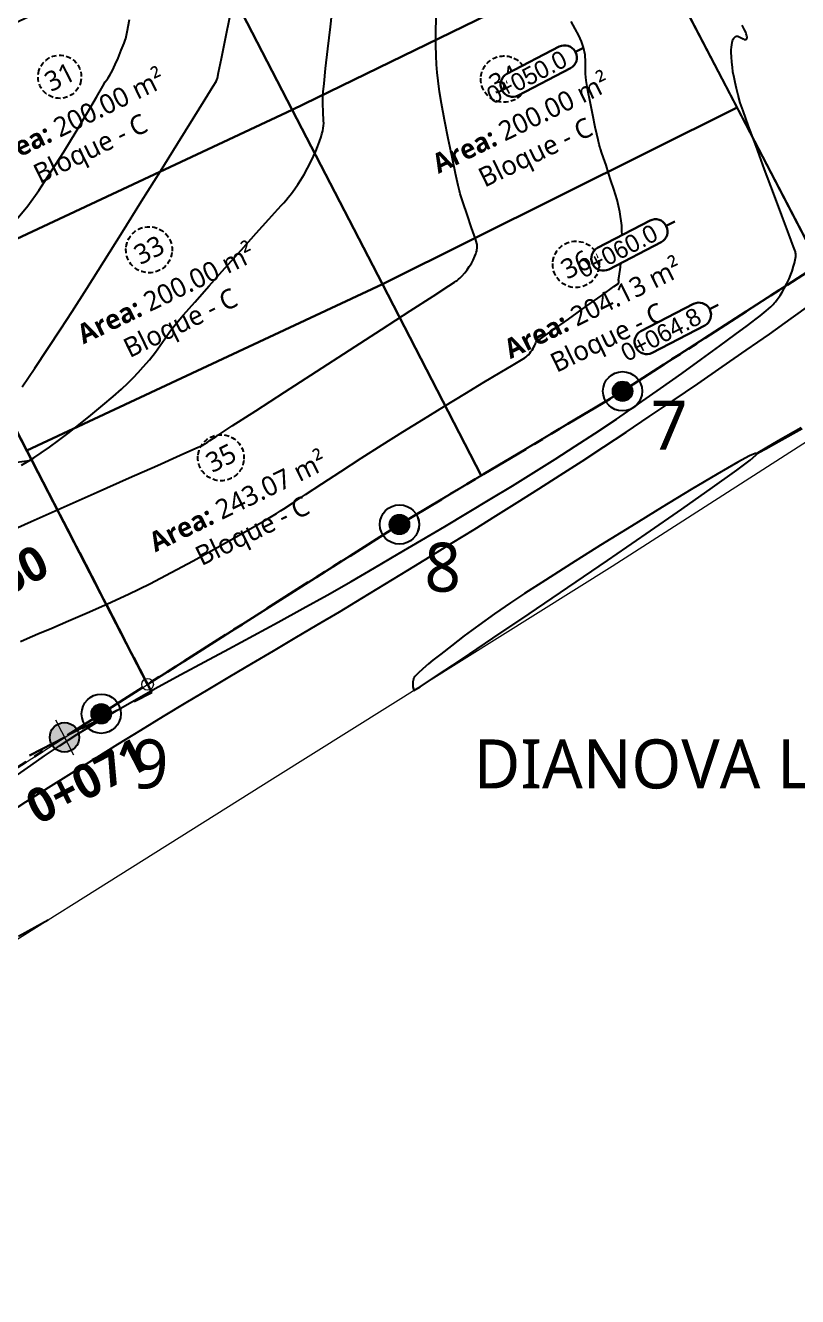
# Model space of a CAD drawing. Header units: millimetres. Extents: x 86 to 591881, y 99 to 1307229.
# Drawn here: x 590752.4 to 590791.8, y 1307025.7 to 1307090.5 of the extents above; entities that cross this region are included whole.
import ezdxf
from ezdxf.enums import TextEntityAlignment as Align

# ---------------------------------------------------------------- set-up
doc = ezdxf.new("R2010")
doc.units = ezdxf.units.MM
for name, pattern in [('CENTER2', [1.125, 0.75, -0.125, 0.125, -0.125]), ('DASHDOT', [1, 0.5, -0.25, 0, -0.25]), ('DASHED', [0.75, 0.5, -0.25]), ('DASHED2', [0.375, 0.25, -0.125]), ('PHANTOM', [2.5, 1.25, -0.25, 0.25, -0.25, 0.25, -0.25])]:
    doc.linetypes.add(name, pattern=pattern)
for name, color, linetype in [('0_BLOQUES CARRETERA', 7, 'Continuous'), ('_MOJONES', 1, 'Continuous'), ('_PUNTOS TOPOGRAFICOS', 1, 'Continuous'), ('C-PROP-LINE', 230, 'Continuous'), ('C-PROP-TEXT', 92, 'Continuous'), ('C-ROAD-CORR-BNDY', 1, 'CENTER2'), ('C-ROAD-MARK', 212, 'Continuous'), ('C-ROAD-SAMP-TEXT', 11, 'Continuous'), ('C-ROAD-STAN-MAJR', 11, 'Continuous'), ('C-TOPO-MAJR', 9, 'Continuous'), ('C-TOPO-MINR', 8, 'Continuous'), ('C-TOPO-MINR-N', 11, 'Continuous'), ('Perimetro', 7, 'Continuous'), ('Plano', 7, 'Continuous')]:
    doc.layers.add(name, color=color, linetype=linetype)
for name, color, linetype, lineweight in [('_BLOQUES', 9, 'Continuous', 20), ('_TEXTO', 3, 'Continuous', 25), ('COTAS', 40, 'Continuous', 5)]:
    doc.layers.add(name, color=color, linetype=linetype, lineweight=lineweight)
doc.styles.add('ST - ETIQUETAS', font='', dxfattribs={"height": 2.5})
doc.styles.get("Standard").update_dxf_attribs({"font": 'simplex.shx'})
doc.styles.get('ST - ETIQUETAS').set_extended_font_data('Roboto Thin')

# ---------------------------------------------------------------- blocks, each defined once
blk = doc.blocks.new('*X1')
for p, q in [((69.5, 22.75), (70, 22.75)), ((69.502, 22.781), (69.998, 22.781)), ((69.502, 22.719), (69.998, 22.719)), ((69.508, 22.812), (69.992, 22.812)), ((69.508, 22.688), (69.992, 22.688)), ((69.518, 22.844), (69.982, 22.844)), ((69.533, 22.875), (69.967, 22.875)), ((69.555, 22.906), (69.945, 22.906)), ((69.585, 22.938), (69.915, 22.938)), ((69.629, 22.969), (69.871, 22.969)), ((69.518, 22.656), (69.982, 22.656)), ((69.533, 22.625), (69.967, 22.625)), ((69.555, 22.594), (69.945, 22.594)), ((69.585, 22.562), (69.915, 22.562)), ((69.629, 22.531), (69.871, 22.531))]:
    blk.add_line(p, q)
blk = doc.blocks.new('Drill Hole')
at = {"color": 0, "linetype": 'ByBlock', "lineweight": -2}
for radius in [0.05, 0.025]:
    blk.add_circle((0, 0), radius, dxfattribs=at)
at = {"color": 0, "linetype": 'ByBlock', "lineweight": -2, "xscale": 0.1000000000000227, "yscale": 0.1000000000000227, "zscale": 0.1000000000000227}
blk.add_blockref('*X1', (-6.975, -2.275), dxfattribs=at)
blk = doc.blocks.new('*U51', base_point=(590555.4584, 1307117.894, 460.616))
at = {"layer": '_PUNTOS TOPOGRAFICOS', "color": 2, "linetype": 'ByBlock', "lineweight": -2, "xscale": 20, "yscale": 20, "zscale": 20}
blk.add_blockref('Drill Hole', (590555.4584, 1307117.894, 460.616), dxfattribs=at)
blk = doc.blocks.new('*U142', base_point=(590756.295, 1307055.385, 456.789))
at = {"layer": '_PUNTOS TOPOGRAFICOS', "color": 2, "linetype": 'ByBlock', "lineweight": -2, "xscale": 20, "yscale": 20, "zscale": 20}
blk.add_blockref('Drill Hole', (590756.295, 1307055.385, 456.789), dxfattribs=at)
blk = doc.blocks.new('*U144', base_point=(590771.4915, 1307065.034, 457.065))
at = {"layer": '_PUNTOS TOPOGRAFICOS', "color": 2, "linetype": 'ByBlock', "lineweight": -2, "xscale": 20, "yscale": 20, "zscale": 20}
blk.add_blockref('Drill Hole', (590771.4915, 1307065.034, 457.065), dxfattribs=at)
blk = doc.blocks.new('*U145', base_point=(590782.862, 1307071.827, 457.087))
at = {"layer": '_PUNTOS TOPOGRAFICOS', "color": 2, "linetype": 'ByBlock', "lineweight": -2, "xscale": 20, "yscale": 20, "zscale": 20}
blk.add_blockref('Drill Hole', (590782.862, 1307071.827, 457.087), dxfattribs=at)
blk = doc.blocks.new('POINT INTERS')
at = {"layer": '0_BLOQUES CARRETERA', "linetype": 'DASHDOT', "lineweight": 5}
h = blk.add_hatch(color=244, dxfattribs=at)
h.dxf.hatch_style = 1
h.set_gradient(color1=(153, 27, 30), color2=(248, 153, 30), name='INVSPHERICAL')
h.paths.add_polyline_path([(0.6, 0, 1), (-0.6, 0, 1)])
blk.add_circle((0, 0), 0.574, dxfattribs=at)
blk = doc.blocks.new('MARCA ESTACION')
h = blk.add_hatch(color=7)
h.dxf.hatch_style = 1
h.paths.add_polyline_path([(-3, 0), (0, 0), (0, 3, 0.414214)])
h.paths.add_polyline_path([(3, 0), (0, 0), (0, -3, 0.414214)])
at = {"true_color": 0xffffff}
h = blk.add_hatch(color=7, dxfattribs=at)
h.dxf.hatch_style = 1
h.paths.add_polyline_path([(0, 3), (0, 0), (3, 0, 0.414214)])
h.paths.add_polyline_path([(0, 0), (-3, 0, 0.414214), (0, -3)])
at = {"color": 7, "lineweight": 20}
for points in [[(0, 4), (0, -4)], [(-4, 0), (4, 0)]]:
    blk.add_lwpolyline(points, dxfattribs=at)
at = {"color": 7}
blk.add_circle((0, 0), 3, dxfattribs=at)

msp = doc.modelspace()

# ---------------------------------------------------------------- hatches: boundary and pattern name
at = {"layer": '_MOJONES'}
h = msp.add_hatch(color=5, dxfattribs=at)
h.dxf.hatch_style = 1
h.paths.add_polyline_path([(590782.661, 1307072.284, 0.297664), (590782.362, 1307071.827, 0.541231), (590783.063, 1307071.369), (590782.862, 1307071.827)])
h.paths.add_polyline_path([(590782.661, 1307072.284), (590782.862, 1307071.827), (590783.333, 1307071.995, 0.43503)])
h.paths.add_polyline_path([(590783.362, 1307071.827, 0.085961), (590783.333, 1307071.995), (590782.862, 1307071.827), (590783.063, 1307071.369, 0.297664)])
h = msp.add_hatch(color=5, dxfattribs=at)
h.dxf.hatch_style = 1
h.paths.add_polyline_path([(590771.291, 1307065.492, 0.297664), (590770.991, 1307065.034, 0.541231), (590771.692, 1307064.576), (590771.491, 1307065.034)])
h.paths.add_polyline_path([(590771.291, 1307065.492), (590771.491, 1307065.034), (590771.962, 1307065.202, 0.43503)])
h.paths.add_polyline_path([(590771.991, 1307065.034, 0.085961), (590771.962, 1307065.202), (590771.491, 1307065.034), (590771.692, 1307064.576, 0.297664)])
h = msp.add_hatch(color=5, dxfattribs=at)
h.dxf.hatch_style = 1
edge = h.paths.add_edge_path()
edge.add_arc((590756.295, 1307055.384), 0.5, 113.69442, 180)
edge.add_arc((590756.295, 1307055.384), 0.5, 180, 293.69442)
edge.add_line((590756.496, 1307054.927), (590756.295, 1307055.759))
edge.add_line((590756.295, 1307055.759), (590756.094, 1307055.842))
edge = h.paths.add_edge_path()
edge.add_line((590756.094, 1307055.842), (590756.295, 1307055.759))
edge.add_line((590756.295, 1307055.759), (590756.766, 1307055.553))
edge.add_arc((590756.295, 1307055.384), 0.5, 19.6524, 113.69442)
edge = h.paths.add_edge_path()
edge.add_arc((590756.295, 1307055.384), 0.5, 0, 19.6524)
edge.add_line((590756.766, 1307055.553), (590756.295, 1307055.759))
edge.add_line((590756.295, 1307055.759), (590756.496, 1307054.927))
edge.add_arc((590756.295, 1307055.384), 0.5, 293.69442, 360)

# ---------------------------------------------------------------- linework, layer by layer
at = {"layer": '_BLOQUES', "flags": 128}
msp.add_lwpolyline([(590729.556, 1307113.239), (590765.808, 1307130.216), (590792.869, 1307078.297), (590782.862, 1307071.827), (590771.491, 1307065.034), (590758.655, 1307056.883), (590729.556, 1307113.239)], dxfattribs=at)
at = {"layer": 'C-PROP-LINE', "color": 4, "linetype": 'Continuous', "lineweight": 25}
for points in [[(590729.556, 1307113.239, 0), (590765.808, 1307130.216, 0), (590792.869, 1307078.297, 0), (590782.862, 1307071.827, 0), (590771.491, 1307065.034, 0), (590758.655, 1307056.883, 0), (590729.556, 1307113.239, 0)], [(590784.154, 1307095.017, 0), (590779.595, 1307103.765, 0), (590761.444, 1307095.069, 0), (590766.032, 1307086.182, 0), (590784.154, 1307095.017, 0)], [(590761.444, 1307095.069, 0), (590743.321, 1307086.581, 0), (590747.909, 1307077.694, 0), (590766.032, 1307086.182, 0), (590761.444, 1307095.069, 0)], [(590788.695, 1307086.304, 0), (590784.154, 1307095.017, 0), (590766.032, 1307086.182, 0), (590770.62, 1307077.294, 0), (590788.695, 1307086.304, 0)], [(590766.032, 1307086.182, 0), (590747.909, 1307077.694, 0), (590752.498, 1307068.807, 0), (590770.62, 1307077.294, 0), (590766.032, 1307086.182, 0)], [(590792.869, 1307078.297, 0), (590788.695, 1307086.304, 0), (590770.62, 1307077.294, 0), (590775.663, 1307067.526, 0), (590782.862, 1307071.827, 0), (590792.869, 1307078.297, 0)], [(590770.62, 1307077.294, 0), (590752.498, 1307068.807, 0), (590758.655, 1307056.883, 0), (590771.491, 1307065.034, 0), (590775.663, 1307067.526, 0), (590770.62, 1307077.294, 0)]]:
    msp.add_polyline3d(points, dxfattribs=at)
at = {"layer": 'C-PROP-LINE', "color": 242, "linetype": 'PHANTOM', "lineweight": 30, "ltscale": 2}
msp.add_polyline3d([(590685.718, 1307018.866, 0), (590705.811, 1307027.095, 0), (590718.782, 1307032.966, 0), (590725.495, 1307036.495, 0), (590741.938, 1307046.2, 0), (590756.295, 1307055.385, 0), (590771.491, 1307065.034, 0), (590782.862, 1307071.827, 0), (590795.518, 1307080.01, 0)], dxfattribs=at)
at = {"layer": 'C-PROP-TEXT', "color": 12, "linetype": 'DASHED2', "lineweight": 25, "extrusion": (0, 0, -1)}
for centre, radius, start, end in [((-590754.177, 1307087.862), 1.101, 10.16121, 190.16121), ((-590776.819, 1307087.743), 1.183, 6.45017, 186.45017), ((-590754.177, 1307087.862), 1.101, 190.16121, 10.16121), ((-590776.819, 1307087.743), 1.183, 186.45017, 6.45017), ((-590758.731, 1307079.043), 1.176, 6.70774, 186.70774), ((-590780.485, 1307078.298), 1.183, 6.42692, 186.42692), ((-590758.731, 1307079.043), 1.176, 186.70774, 6.70774), ((-590780.485, 1307078.298), 1.183, 186.42692, 6.42692), ((-590762.395, 1307068.438), 1.174, 6.79043, 186.79043), ((-590762.395, 1307068.438), 1.174, 186.79043, 6.79043)]:
    msp.add_arc(centre, radius, start, end, dxfattribs=at)
at = {"layer": 'C-ROAD-CORR-BNDY', "color": 166, "linetype": 'DASHED', "lineweight": 30, "ltscale": 4}
msp.add_lwpolyline([(590725.497, 1307099.304), (590726.544, 1307097.277), (590727.254, 1307095.901), (590735.72, 1307079.506), (590741.54, 1307068.234), (590744.895, 1307061.735), (590749.98, 1307051.887), (590758.865, 1307056.475), (590753.781, 1307066.323), (590750.425, 1307072.822), (590744.605, 1307084.094), (590736.14, 1307100.489), (590735.429, 1307101.865), (590734.383, 1307103.892)], close=True, dxfattribs=at)
at = {"layer": 'C-TOPO-MAJR', "color": 40, "linetype": 'Continuous', "lineweight": -3}
for points, elevation in [([(590752.225, 1307068.056), (590752.518, 1307068.232), (590752.854, 1307068.44), (590753.233, 1307068.687), (590753.655, 1307068.975), (590754.119, 1307069.309), (590754.591, 1307069.668), (590755.16, 1307070.117), (590755.772, 1307070.613), (590756.372, 1307071.111), (590756.906, 1307071.567), (590757.32, 1307071.936), (590757.669, 1307072.263), (590757.942, 1307072.529), (590758.183, 1307072.78), (590758.436, 1307073.065), (590758.746, 1307073.429), (590759.054, 1307073.816), (590759.301, 1307074.16), (590759.533, 1307074.499), (590759.796, 1307074.869), (590760.134, 1307075.305), (590760.486, 1307075.72), (590761.061, 1307076.376), (590761.788, 1307077.197), (590762.599, 1307078.107), (590763.424, 1307079.03), (590764.194, 1307079.889), (590764.84, 1307080.608), (590765.292, 1307081.109), (590765.48, 1307081.318), (590765.595, 1307081.438), (590765.708, 1307081.561), (590765.828, 1307081.704), (590765.986, 1307081.903), (590766.168, 1307082.153), (590766.313, 1307082.366), (590766.466, 1307082.604), (590766.632, 1307082.879), (590766.812, 1307083.202), (590766.983, 1307083.53), (590767.119, 1307083.815), (590767.23, 1307084.066), (590767.322, 1307084.291), (590767.423, 1307084.564), (590767.497, 1307084.793), (590767.542, 1307084.951), (590767.58, 1307085.106), (590767.606, 1307085.241), (590767.625, 1307085.369), (590767.635, 1307085.497), (590767.629, 1307085.609), (590767.614, 1307085.761), (590767.602, 1307085.947), (590767.596, 1307086.14), (590767.591, 1307086.408), (590767.594, 1307086.734), (590767.608, 1307087.102), (590767.647, 1307087.514), (590767.73, 1307088.284), (590767.843, 1307089.288), (590767.97, 1307090.404), (590768.096, 1307091.506)], 457.5), ([(590751.979, 1307080.593), (590752.548, 1307081.288), (590753.107, 1307082.063), (590753.734, 1307083.009), (590754.385, 1307084.042), (590755.018, 1307085.079), (590755.59, 1307086.036), (590756.056, 1307086.83), (590756.374, 1307087.378), (590756.501, 1307087.597), (590756.573, 1307087.699), (590756.643, 1307087.802), (590756.725, 1307087.943), (590756.86, 1307088.191), (590757.012, 1307088.496), (590757.153, 1307088.82), (590757.318, 1307089.226), (590757.456, 1307089.576), (590757.515, 1307089.728), (590757.548, 1307089.817), (590757.558, 1307089.9), (590757.609, 1307090.156), (590757.735, 1307090.789)], 458), ([(590752.176, 1307059.063), (590752.521, 1307059.221), (590753.066, 1307059.454), (590753.779, 1307059.756), (590754.629, 1307060.119), (590755.585, 1307060.534), (590756.614, 1307060.994), (590757.684, 1307061.49), (590758.763, 1307062.015), (590759.861, 1307062.579), (590760.974, 1307063.175), (590762.052, 1307063.77), (590763.048, 1307064.332), (590763.913, 1307064.828), (590764.597, 1307065.227), (590765.052, 1307065.495), (590765.23, 1307065.601), (590765.327, 1307065.662), (590765.423, 1307065.724), (590765.596, 1307065.838), (590766.038, 1307066.13), (590766.701, 1307066.566), (590767.538, 1307067.114), (590768.501, 1307067.74), (590769.54, 1307068.412), (590770.61, 1307069.096), (590771.66, 1307069.76), (590772.712, 1307070.413), (590773.784, 1307071.071), (590774.826, 1307071.704), (590775.79, 1307072.285), (590776.626, 1307072.786), (590777.285, 1307073.179), (590777.718, 1307073.436), (590777.875, 1307073.53), (590777.942, 1307073.578), (590778.008, 1307073.635), (590778.064, 1307073.693), (590778.136, 1307073.772), (590778.195, 1307073.848), (590778.252, 1307073.928), (590778.303, 1307074.012), (590778.348, 1307074.093), (590778.389, 1307074.183), (590778.417, 1307074.253), (590778.44, 1307074.328), (590778.674, 1307074.496), (590779.276, 1307074.925), (590780.099, 1307075.51), (590780.994, 1307076.148), (590781.816, 1307076.733), (590782.418, 1307077.162), (590782.652, 1307077.329), (590782.665, 1307077.399), (590782.668, 1307077.462), (590782.659, 1307077.517), (590782.687, 1307077.691), (590782.749, 1307078.147), (590782.813, 1307078.793), (590782.847, 1307079.536), (590782.821, 1307080.284), (590782.723, 1307080.97), (590782.581, 1307081.586), (590782.422, 1307082.124), (590782.27, 1307082.58), (590782.151, 1307082.947), (590782.024, 1307083.353), (590781.896, 1307083.729), (590781.796, 1307084.011), (590781.75, 1307084.136), (590781.726, 1307084.215), (590781.703, 1307084.295), (590781.672, 1307084.414), (590781.612, 1307084.655), (590781.544, 1307084.944), (590781.47, 1307085.301), (590781.346, 1307085.908), (590781.21, 1307086.588), (590781.095, 1307087.166), (590781.038, 1307087.466), (590781.004, 1307087.672), (590780.982, 1307087.851), (590780.974, 1307088.01), (590780.969, 1307088.169), (590780.971, 1307088.342), (590780.973, 1307088.628), (590780.95, 1307088.983), (590780.878, 1307089.363), (590780.772, 1307089.664), (590780.626, 1307089.975), (590780.444, 1307090.31), (590780.235, 1307090.684)], 457), ([(590751.329, 1307050.169), (590752.46, 1307050.888), (590753.613, 1307051.618), (590754.781, 1307052.355), (590755.958, 1307053.093), (590757.137, 1307053.827), (590758.313, 1307054.553), (590759.473, 1307055.262), (590760.614, 1307055.95), (590761.74, 1307056.623), (590762.856, 1307057.285), (590763.965, 1307057.94), (590765.073, 1307058.594), (590766.184, 1307059.25), (590767.302, 1307059.913), (590768.433, 1307060.588), (590769.579, 1307061.28), (590770.747, 1307061.992), (590771.914, 1307062.708), (590773.058, 1307063.41), (590774.184, 1307064.102), (590775.295, 1307064.787), (590776.398, 1307065.47), (590777.494, 1307066.155), (590778.59, 1307066.846), (590779.689, 1307067.546), (590780.796, 1307068.26), (590781.915, 1307068.992), (590783.05, 1307069.745), (590784.225, 1307070.534), (590785.447, 1307071.361), (590786.693, 1307072.21), (590787.939, 1307073.067), (590789.163, 1307073.916), (590790.342, 1307074.745), (590791.453, 1307075.536), (590792.472, 1307076.276)], 456.5), ([(590791.956, 1307069.962), (590790.793, 1307069.294), (590790.135, 1307068.912), (590789.839, 1307068.737), (590789.748, 1307068.68), (590789.737, 1307068.671), (590789.737, 1307068.671), (590789.751, 1307068.675), (590789.848, 1307068.725), (590790.156, 1307068.891), (590790.832, 1307069.265), (590792.022, 1307069.931)], 456.5)]:
    msp.add_lwpolyline(points, dxfattribs=dict(at, elevation=elevation))
at = {"layer": 'C-TOPO-MAJR', "color": 40, "linetype": 'Continuous', "lineweight": -3, "elevation": 456.5}
msp.add_lwpolyline([(590772.238, 1307057.226), (590772.233, 1307057.217), (590772.215, 1307057.181), (590772.204, 1307057.154), (590772.182, 1307057.013), (590772.166, 1307056.749), (590772.22, 1307056.575), (590772.54, 1307056.764), (590773.383, 1307057.312), (590774.655, 1307058.155), (590776.257, 1307059.23), (590778.095, 1307060.471), (590780.073, 1307061.815), (590782.093, 1307063.196), (590784.06, 1307064.551), (590785.879, 1307065.814), (590787.451, 1307066.922), (590788.683, 1307067.811), (590789.358, 1307068.32), (590789.65, 1307068.563), (590789.732, 1307068.651), (590789.737, 1307068.671), (590789.718, 1307068.678), (590789.62, 1307068.654), (590789.338, 1307068.527), (590788.734, 1307068.206), (590787.678, 1307067.6), (590786.365, 1307066.82), (590784.88, 1307065.919), (590783.309, 1307064.952), (590781.738, 1307063.974), (590780.252, 1307063.039), (590778.935, 1307062.203), (590777.873, 1307061.521), (590777.152, 1307061.046), (590776.332, 1307060.48), (590775.537, 1307059.906), (590774.796, 1307059.353), (590774.14, 1307058.851), (590773.598, 1307058.427), (590773.2, 1307058.11), (590772.976, 1307057.928), (590772.685, 1307057.673), (590772.448, 1307057.451), (590772.339, 1307057.344), (590772.282, 1307057.279), (590772.238, 1307057.226)], close=True, dxfattribs=at)
at = {"layer": 'C-TOPO-MINR', "color": 44, "linetype": 'Continuous', "lineweight": -3}
for points, elevation in [([(590751.178, 1307064.495), (590752.728, 1307065.188), (590754.4, 1307065.934), (590756.095, 1307066.688), (590757.714, 1307067.408), (590759.157, 1307068.049), (590760.325, 1307068.568), (590761.118, 1307068.923), (590761.437, 1307069.068), (590761.578, 1307069.15), (590761.687, 1307069.223), (590761.823, 1307069.315), (590762.151, 1307069.527), (590762.97, 1307070.057), (590764.17, 1307070.833), (590765.64, 1307071.784), (590767.271, 1307072.839), (590768.954, 1307073.928), (590770.579, 1307074.979), (590772.035, 1307075.921), (590773.214, 1307076.684), (590774.004, 1307077.196), (590774.298, 1307077.386), (590774.365, 1307077.433), (590774.431, 1307077.482), (590774.497, 1307077.537), (590774.564, 1307077.597), (590774.663, 1307077.696), (590774.82, 1307077.87), (590774.941, 1307078.022), (590775.051, 1307078.183), (590775.156, 1307078.348), (590775.244, 1307078.511), (590775.335, 1307078.712), (590775.383, 1307078.832), (590775.407, 1307078.909), (590775.428, 1307078.983), (590775.442, 1307079.055), (590775.453, 1307079.122), (590775.457, 1307079.187), (590775.459, 1307079.249), (590775.451, 1307079.304), (590775.442, 1307079.358), (590775.361, 1307079.599), (590775.171, 1307080.163), (590774.94, 1307080.845), (590774.74, 1307081.438), (590774.64, 1307081.737), (590774.59, 1307081.895), (590774.546, 1307082.054), (590774.487, 1307082.323), (590774.355, 1307082.932), (590774.178, 1307083.768), (590773.982, 1307084.717), (590773.791, 1307085.664), (590773.633, 1307086.496), (590773.533, 1307087.099), (590773.46, 1307087.649), (590773.413, 1307088.088), (590773.383, 1307088.49), (590773.365, 1307088.932), (590773.35, 1307089.486), (590773.351, 1307090.09), (590773.37, 1307090.916)], 457.25), ([(590752.266, 1307072.049), (590752.912, 1307073.004), (590753.578, 1307074.001), (590754.239, 1307075.003), (590754.813, 1307075.894), (590755.559, 1307077.068), (590756.428, 1307078.447), (590757.375, 1307079.956), (590758.35, 1307081.515), (590759.307, 1307083.049), (590760.197, 1307084.479), (590760.974, 1307085.729), (590761.59, 1307086.721), (590761.996, 1307087.377), (590762.146, 1307087.621), (590762.182, 1307087.708), (590762.212, 1307087.798), (590762.271, 1307088.078), (590762.42, 1307088.792), (590762.629, 1307089.807), (590762.87, 1307090.986)], 457.75), ([(590752.023, 1307052.272), (590752.702, 1307052.75), (590753.404, 1307053.235), (590754.174, 1307053.751), (590755.055, 1307054.32), (590756.089, 1307054.963), (590757.053, 1307055.538), (590758.094, 1307056.135), (590759.2, 1307056.752), (590760.359, 1307057.386), (590761.561, 1307058.036), (590762.794, 1307058.699), (590764.047, 1307059.373), (590765.307, 1307060.056), (590766.565, 1307060.745), (590767.807, 1307061.438), (590769.023, 1307062.134), (590770.223, 1307062.831), (590771.421, 1307063.531), (590772.614, 1307064.232), (590773.797, 1307064.932), (590774.966, 1307065.629), (590776.117, 1307066.323), (590777.245, 1307067.011), (590778.347, 1307067.691), (590779.419, 1307068.363), (590780.455, 1307069.024), (590781.452, 1307069.674), (590782.55, 1307070.408), (590783.674, 1307071.18), (590784.793, 1307071.964), (590785.877, 1307072.735), (590786.893, 1307073.468), (590787.811, 1307074.138), (590788.6, 1307074.719), (590789.228, 1307075.186), (590789.664, 1307075.513), (590789.877, 1307075.676), (590790.176, 1307075.924), (590790.418, 1307076.14), (590790.535, 1307076.248), (590790.596, 1307076.314), (590790.654, 1307076.381), (590790.747, 1307076.502), (590790.893, 1307076.712), (590790.994, 1307076.876), (590791.104, 1307077.071), (590791.23, 1307077.317), (590791.346, 1307077.567), (590791.432, 1307077.776), (590791.501, 1307077.958), (590791.581, 1307078.206), (590791.623, 1307078.356), (590791.644, 1307078.448), (590791.662, 1307078.534), (590791.674, 1307078.617), (590791.684, 1307078.693), (590791.687, 1307078.764), (590791.687, 1307078.83), (590791.68, 1307078.885), (590791.67, 1307078.94), (590791.579, 1307079.186), (590791.334, 1307079.839), (590790.979, 1307080.79), (590790.554, 1307081.927), (590790.102, 1307083.14), (590789.665, 1307084.318), (590789.285, 1307085.35), (590789.002, 1307086.126), (590788.861, 1307086.535), (590788.747, 1307086.929), (590788.661, 1307087.269), (590788.595, 1307087.567), (590788.542, 1307087.833), (590788.49, 1307088.12), (590788.457, 1307088.353), (590788.431, 1307088.602), (590788.413, 1307088.873), (590788.405, 1307089.098), (590788.405, 1307089.239), (590788.413, 1307089.377), (590788.425, 1307089.493), (590788.445, 1307089.603), (590788.467, 1307089.695), (590788.499, 1307089.774), (590788.532, 1307089.84), (590788.575, 1307089.884), (590788.621, 1307089.922), (590788.676, 1307089.931), (590788.733, 1307089.934), (590788.797, 1307089.907), (590788.869, 1307089.871), (590788.94, 1307089.828), (590789.001, 1307089.792), (590789.053, 1307089.772), (590789.099, 1307089.756), (590789.165, 1307089.761), (590789.201, 1307089.805), (590789.207, 1307089.883), (590789.197, 1307089.935), (590789.185, 1307089.994), (590789.163, 1307090.059), (590789.136, 1307090.133), (590789.078, 1307090.264), (590788.963, 1307090.489)], 456.75), ([(590752.072, 1307044.038), (590752.914, 1307044.504), (590753.597, 1307044.884)], 456.25)]:
    msp.add_lwpolyline(points, dxfattribs=dict(at, elevation=elevation))
at = {"layer": 'C-TOPO-MINR-N', "color": 11, "linetype": 'Continuous', "lineweight": -3, "elevation": 458}
msp.add_lwpolyline([(590754.473, 1307064.981), (590753.781, 1307066.323), (590752.765, 1307068.289), (590751.736, 1307068.164)], dxfattribs=at)
at = {"layer": 'COTAS', "flags": 128}
msp.add_lwpolyline([(590750.19, 1307051.479), (590758.655, 1307056.883)], dxfattribs=at)
at = {"layer": 'COTAS'}
for centre in [(590782.862, 1307071.827), (590771.491, 1307065.034), (590758.655, 1307056.883)]:
    msp.add_circle(centre, 0.3, dxfattribs=at)
at = {"layer": 'Plano', "lineweight": 13}
msp.add_lwpolyline([(590642.028, 1306927.436), (590636.665, 1306941.632), (590630.661, 1306958.142), (590625.345, 1306974.048), (590625.215, 1306979.258), (590626.068, 1306983.579), (590635.319, 1306991.724), (590646.78, 1306996.344), (590661.644, 1307001.684), (590680.943, 1307008.218), (590694.311, 1307012.474), (590709.866, 1307018.831), (590728.44, 1307030.05), (590743.795, 1307038.723), (590765.154, 1307052.151), (590782.338, 1307062.911), (590800.634, 1307074.656)], dxfattribs=at)

# ---------------------------------------------------------------- block references
at = {"layer": '_MOJONES'}
for p in [(590782.862, 1307071.827), (590771.491, 1307065.034), (590756.295, 1307055.385)]:
    msp.add_blockref('*U51', p, dxfattribs=at)
at = {"layer": '_PUNTOS TOPOGRAFICOS'}
for name, p in [('*U145', (590782.862, 1307071.827, 457.087)), ('*U144', (590771.492, 1307065.034, 457.065)), ('*U142', (590756.295, 1307055.385, 456.789))]:
    msp.add_blockref(name, p, dxfattribs=at)
at = {"layer": 'C-ROAD-MARK', "color": 18, "linetype": 'Continuous', "lineweight": 9, "xscale": 0.02615086839485391, "yscale": 0.02615086839485391, "zscale": 0.02615086839485391}
msp.add_blockref('POINT INTERS', (590754.423, 1307054.181), dxfattribs=at)
at = {"layer": 'C-ROAD-STAN-MAJR', "color": 11, "linetype": 'Continuous', "lineweight": -3, "xscale": 0.25, "yscale": 0.25, "zscale": 0.25, "rotation": 297.3086292139959}
msp.add_blockref('MARCA ESTACION', (590754.423, 1307054.181), dxfattribs=at)

# ---------------------------------------------------------------- texts
at = {"layer": '_TEXTO', "style": 'ST - ETIQUETAS'}
msp.add_text('DIANOVA LARGAESPADA', height=2.5, dxfattribs=at).set_placement((590794.192, 1307051.573), align=Align.CENTER)
at = {"layer": 'C-PROP-TEXT', "color": 92, "linetype": 'Continuous', "lineweight": -3, "char_height": 1, "attachment_point": 2, "rotation": 26, "style": 'ST - ETIQUETAS'}
for s, insert in [('{\\fRoboto Thin|b1|i0|c0|p2;\\C18;\\c0;Area:\\C0; \\fRoboto Thin|b0|i0|c0|p2;\\C178;\\c4980736;200.00 m²\\PBloque - C}', (590754.786, 1307086.157)), ('{\\fRoboto Thin|b1|i0|c0|p2;\\C18;\\c0;Area:\\C0; \\fRoboto Thin|b0|i0|c0|p2;\\C178;\\c4980736;200.00 m²\\PBloque - C}', (590777.466, 1307085.965)), ('{\\fRoboto Thin|b1|i0|c0|p2;\\C18;\\c0;Area:\\C0; \\fRoboto Thin|b0|i0|c0|p2;\\C178;\\c4980736;200.00 m²\\PBloque - C}', (590759.374, 1307077.27)), ('{\\fRoboto Thin|b1|i0|c0|p2;\\C18;\\c0;Area:\\C0; \\fRoboto Thin|b0|i0|c0|p2;\\C178;\\c4980736;204.13 m²\\PBloque - C}', (590781.132, 1307076.519)), ('{\\fRoboto Thin|b1|i0|c0|p2;\\C18;\\c0;Area:\\C0; \\fRoboto Thin|b0|i0|c0|p2;\\C178;\\c4980736;243.07 m²\\PBloque - C}', (590763.037, 1307066.667))]:
    msp.add_mtext(s, dxfattribs=dict(at, insert=insert))
at = {"layer": 'C-PROP-TEXT', "color": 2, "linetype": 'Continuous', "lineweight": -3, "char_height": 1, "attachment_point": 8, "rotation": 27, "style": 'ST - ETIQUETAS'}
for s, insert in [('{\\fRoboto Black|b0|i0|c0|p2;31}', (590754.41, 1307087.404)), ('{\\fRoboto Black|b0|i0|c0|p2;34}', (590777.053, 1307087.285)), ('{\\fRoboto Black|b0|i0|c0|p2;33}', (590758.964, 1307078.584)), ('{\\fRoboto Black|b0|i0|c0|p2;36}', (590780.718, 1307077.84)), ('{\\fRoboto Black|b0|i0|c0|p2;35}', (590762.628, 1307067.98))]:
    msp.add_mtext(s, dxfattribs=dict(at, insert=insert))
at = {"layer": 'C-ROAD-STAN-MAJR', "color": 7, "linetype": 'Continuous', "lineweight": -3, "char_height": 1.75, "attachment_point": 5, "rotation": 27.30863}
for s, insert in [('{\\fRoboto Black|b1|i0|c0|p2;\\C18;\\c0;0+060}', (590750.485, 1307061.807)), ('{\\fRoboto Black|b1|i0|c0|p2;\\C18;\\c0;0+071}', (590755.569, 1307051.96))]:
    msp.add_mtext(s, dxfattribs=dict(at, insert=insert))
at = {"layer": 'Perimetro', "color": 3, "style": 'ST - ETIQUETAS'}
for s, p in [('7', (590784.31, 1307068.854)), ('8', (590772.764, 1307061.606)), ('9', (590757.855, 1307051.576))]:
    msp.add_text(s, height=2.5, dxfattribs=at).set_placement(p)

# ---------------------------------------------------------------- next in the draw order: texts
at = {"layer": 'C-ROAD-SAMP-TEXT', "color": 194, "linetype": 'Continuous', "lineweight": -3, "char_height": 0.9, "attachment_point": 6, "rotation": 27.52903, "bg_fill": 3, "box_fill_scale": 1.166667, "bg_fill_color": 256, "bg_fill_true_color": 13158600, "bg_fill_transparency": 0}
for s, insert, width in [('{\\fFreestyle Script|b0|i0|c0|p66;\\C196;\\c8323135;0+050.0}', (590779.925, 1307088.851), 3.04168), ('{\\fFreestyle Script|b0|i0|c0|p66;\\C196;\\c8323135;0+060.0}', (590784.547, 1307079.983), 3.04168), ('{\\fFreestyle Script|b0|i0|c0|p66;\\C196;\\c8323135;0+064.8}', (590786.763, 1307075.732), 3.0516)]:
    msp.add_mtext(s, dxfattribs=dict(at, insert=insert, width=width))

# ---------------------------------------------------------------- next in the draw order: linework, layer by layer
at = {"layer": 'C-ROAD-SAMP-TEXT', "color": 194, "linetype": 'Continuous', "lineweight": 30}
for p, q in [((590779.639, 1307089.399), (590776.969, 1307088.007)), ((590780.901, 1307089.359), (590780.457, 1307089.128)), ((590780.466, 1307089.112), (590780.449, 1307089.145)), ((590777.54, 1307086.911), (590780.211, 1307088.303)), ((590776.714, 1307087.198), (590776.731, 1307087.166)), ((590784.261, 1307080.532), (590781.591, 1307079.14)), ((590785.088, 1307080.244), (590785.071, 1307080.277)), ((590785.523, 1307080.492), (590785.079, 1307080.261)), ((590782.162, 1307078.043), (590784.833, 1307079.435)), ((590781.336, 1307078.33), (590781.353, 1307078.298)), ((590786.477, 1307076.28), (590783.798, 1307074.884)), ((590787.304, 1307075.993), (590787.287, 1307076.026)), ((590787.738, 1307076.24), (590787.295, 1307076.009)), ((590784.369, 1307073.787), (590787.049, 1307075.184)), ((590783.543, 1307074.074), (590783.56, 1307074.042))]:
    msp.add_line(p, q, dxfattribs=at)
for centre, start, end in [((590779.917, 1307088.867), 27.52903, 117.52903), ((590779.934, 1307088.835), 297.52903, 27.52903), ((590777.246, 1307087.475), 117.52903, 207.52903), ((590777.263, 1307087.443), 207.52903, 297.52903), ((590784.539, 1307080), 27.52903, 117.52903), ((590784.556, 1307079.967), 297.52903, 27.52903), ((590781.868, 1307078.608), 117.52903, 207.52903), ((590781.885, 1307078.575), 207.52903, 297.52903), ((590786.755, 1307075.748), 27.52903, 117.52903), ((590786.771, 1307075.716), 297.52903, 27.52903), ((590784.075, 1307074.352), 117.52903, 207.52903), ((590784.092, 1307074.319), 207.52903, 297.52903)]:
    msp.add_arc(centre, 0.6, start, end, dxfattribs=at)

doc.saveas('drawing.dxf')
